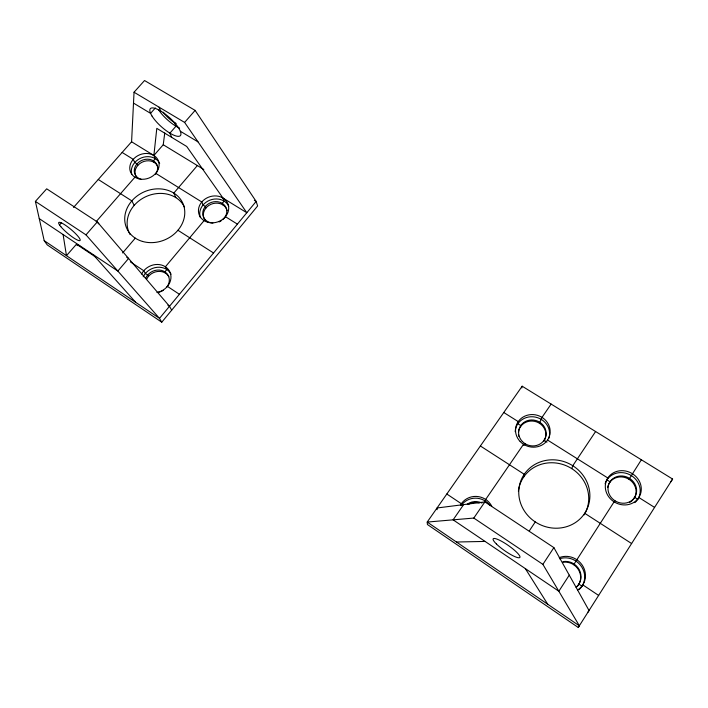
<?xml version="1.0" encoding="UTF-8"?>
<svg xmlns="http://www.w3.org/2000/svg" width="708" height="708" viewBox="0 0 708 708"><rect width="100%" height="100%" fill="white"/><g stroke="black" fill="none" stroke-linecap="round" stroke-linejoin="round"><path stroke-width="1.06" d="M73.543 207.435L131.582 141.768L134.042 92.226L144.538 80.526L195.116 110.395L256.154 201.426L257.624 205.975L161.769 322.193L47.215 244.879L44.188 240.649L35.4 201.399L46.693 188.824L97.297 221.905L169.495 306.29L171.672 310.175M154.167 162.389L153.441 160.813L155.317 158.663L153.866 155.494L163.238 144.751L164.752 133.007M521.876 387.931L522.159 386.205L672.6 479.05L578.25 627.474L427.42 524.522L427.207 522.07L522.159 386.205M520.566 426.623L520.752 425.561L517.858 423.747L518.221 421.596L503.777 412.507M524.787 444.642L524.991 443.624L523.752 445.421M523.637 477.103L524.239 474.28L480.387 445.987M539.443 423.269L542.001 417.375L551.125 404.082M571.763 468.634L572.781 465.722L595.605 431.526M609.544 482.732L609.995 481.794L606.933 479.874L607.818 477.98L547.523 440.04M573.684 564.71L614.093 501.839M629.014 479.307L641.36 459.766M578.533 584.755L578.905 584.091L582.038 586.189L582.799 584.861L598.667 595.455M634.147 498.237L634.66 497.343A14.585 13.346 28.5 0 0 622.376 476.006A14.585 13.346 28.5 0 0 609.871 495.467A14.585 13.346 28.5 0 0 634.66 497.343L637.775 499.299L638.846 497.512A18.337 16.771 28.3 0 0 623.367 470.723A18.337 16.771 28.3 0 0 607.668 495.184A18.337 16.771 28.3 0 0 638.846 497.512L654.581 507.415M569.267 575.144L558.842 591.242L453.111 519.84L463.651 504.6M614.075 502.193L614.995 500.786M578.25 627.474L579.383 625.828L542.886 564.365L553.886 547.62L484.874 501.91L437.048 507.981L437.137 509.689M670.715 481.882L672.6 479.05M529.283 530.911L535.275 521.929M587.852 612.349L589.065 610.579L553.886 547.62M579.383 625.828L427.207 522.07L473.794 518.061L484.874 501.91M484.529 502.591L485.679 499.441L523.531 444.279M204.072 220.631L165.398 266.774L166.858 269.536L164.902 271.872L165.628 273.235M122.634 252.933L135.272 238.154M197.364 165.566L173.823 193.08L175.876 197.638M134.927 177.204L96.235 221.551A15.452 12.983 -27.4 0 1 98.81 223.843M35.4 201.399L85.995 234.861L97.297 221.905M131.582 141.768L153.866 155.494L156.804 128.36L186.717 146.468L222.985 198.063L246.809 212.736L184.62 122.431L195.116 110.395M59.534 224.958L61.596 222.622M155.371 107.952L150.574 113.36L133.502 103.094M456.456 542.018L485.077 541.425M134.042 92.226L184.62 122.431M180.345 131.254L198.019 141.883M163.238 144.751L203.807 169.495M254.322 200.311L256.154 201.426L159.495 318.379L161.769 322.193M122.148 152.441L133.246 159.344L134.786 162.504L137.007 163.884L137.768 165.442M155.716 173.327L201.798 201.992L203.046 205.01L205.382 206.462L205.993 207.957M225.427 216.683L237.392 224.126M546.992 442.102L544.054 440.252L543.806 441.279A13.815 12.877 16.6 0 0 536.664 421.915A13.815 12.877 16.6 0 0 518.504 432.084M98.262 179.469L131.83 200.877L134.193 205.373M177.929 230.277L213.55 252.986M584.711 513.282A36.011 33.754 26.4 0 1 523.106 508.857A36.011 33.754 26.4 0 1 555.143 459.899A36.011 33.754 26.4 0 1 584.711 513.282L631.633 543.558M126.75 257.261L128.582 258.473L117.855 271.058L39.259 218.639M130.361 261.889L143.777 270.748L145.344 273.492L147.68 275.031L148.45 276.386M167.424 286.377L179.407 294.289M95.5 256.916L76.464 244.216L66.472 255.668L63.1 234.543M167.893 305.219L169.495 306.29M446.819 494.007L461.35 503.715L461.297 505.45A17.647 17.036 24.3 0 1 490.113 505.609M473.794 518.061L542.886 564.365M44.188 240.649L159.495 318.379L85.995 234.861M93.022 254.499L135.635 302.289M77.402 245.632L76.464 244.216A15.452 12.983 -27.4 0 0 79.712 245.773M525.336 568.612L547.726 604.243M159.096 107.191L160.698 111.032M171.681 137.37L169.911 133.131L175.965 126.201L174.504 122.59M222.825 204.842L222.259 203.338L224.126 201.107L222.985 198.063M140.954 179.274A11.965 9.983 -22.3 0 1 135.653 165.769A11.965 9.983 -22.3 0 1 152.087 160.114A11.965 9.983 -22.3 0 1 155.53 174.257M157.946 167.115A11.939 9.965 -22.3 0 1 158.309 168.823M136.547 177.212A11.939 9.965 -22.3 0 1 141.759 162.344A11.939 9.965 -22.3 0 1 157.636 166.3M141.609 274.049A15.797 13.717 -26.1 0 1 168.194 269.261A15.797 13.717 -26.1 0 1 156.928 292.466M145.954 277.669A12.567 10.93 -26.2 0 1 163.645 271.164A12.567 10.93 -26.2 0 1 166.513 287.483M163.256 290.342A12.567 10.93 -26.2 0 1 158.167 292.333M143.193 276.775A15.718 13.664 -26.2 0 1 157.203 267.297A15.718 13.664 -26.2 0 1 171.062 274.164M212.931 223.064A12.24 10.523 -20 0 1 203.594 209.311A12.24 10.523 -20 0 1 221.719 203.028A12.24 10.523 -20 0 1 222.737 219.666M221.046 220.923A12.24 10.523 -20 0 1 219.161 221.914M205.063 220.232A12.204 10.496 -20 0 1 210.975 204.285A12.204 10.496 -20 0 1 227.126 210.683M200.391 217.586A15.293 13.151 -20 0 1 209.745 200.222A15.293 13.151 -20 0 1 228.764 206.24M146.733 279.014A12.54 10.912 -26.2 0 1 157.787 271.456A12.54 10.912 -26.2 0 1 168.876 276.722M130.139 234.605A30.497 25.984 -23.5 0 1 144.627 197.258A30.497 25.984 -23.5 0 1 184.434 206.94M131.794 174.301A14.956 12.479 -22.3 0 1 141.565 157.822A14.956 12.479 -22.3 0 1 159.672 163.566M176.168 123.502A13.425 4.16 42 0 1 163.3 112.236M179.62 128.121A20.143 6.239 42 0 1 158.45 109.59M460.412 505.229A17.744 17.125 23.9 0 1 476.139 496.405A17.744 17.125 23.9 0 1 491.768 506.211M467.997 504.574A14.08 13.594 24.6 0 1 479.334 502.963M518.743 436.296A13.815 12.877 16.6 0 1 518.468 434.615M607.694 487.573A14.549 13.319 28.6 0 1 628.261 478.865A14.549 13.319 28.6 0 1 631.846 500.883M631.164 501.441A14.549 13.319 28.6 0 1 629.66 502.415M562.727 562.329A14.921 13.992 40 0 1 578.896 570.453A14.921 13.992 40 0 1 576.135 587.534M518.389 491.29A35.71 33.488 26.7 0 1 564.267 464.961A35.71 33.488 26.7 0 1 584.162 514.911M467.298 504.22A14.116 13.629 24.3 0 1 481.98 503.069M559.258 557.647A18.815 17.638 39.6 0 1 583.02 566.435A18.815 17.638 39.6 0 1 577.533 590.03M605.101 483.803A18.231 16.691 28.5 0 1 631.412 475.643A18.231 16.691 28.5 0 1 634.899 502.627M515.185 431.623A17.311 16.134 16.5 0 1 535.31 417.092A17.311 16.134 16.5 0 1 548.868 438.296M563.055 561.603A14.965 14.036 39.9 0 1 579.268 569.745A14.965 14.036 39.9 0 1 576.498 586.879M559.506 558.789A18.709 17.541 39.9 0 1 581.755 567.011A18.709 17.541 39.9 0 1 579.029 589.675M207.577 222.206A15.372 13.195 -19.9 0 0 228.613 206.524A15.372 13.195 -19.9 0 0 204.55 199.408A15.372 13.195 -19.9 0 0 207.577 222.206M138.281 178.69A15.027 12.523 -22.3 0 0 159.079 163.575A15.027 12.523 -22.3 0 0 135.98 156.857A15.027 12.523 -22.3 0 0 138.281 178.69M142.397 241.401A30.727 26.125 -23.5 0 0 184.638 209.904A30.727 26.125 -23.5 0 0 137.202 195.912A30.727 26.125 -23.5 0 0 142.397 241.401M60.853 226.684A13.948 2.558 40.1 0 0 79.385 240.676A13.948 2.558 40.1 0 0 67.986 227.064A13.948 2.558 40.1 0 0 60.853 226.684M152.078 116.147A20.187 6.107 41.9 0 0 179.053 136.29A20.187 6.107 41.9 0 0 165.026 113.944A20.187 6.107 41.9 0 0 152.078 116.147M496.423 544.001A16.257 3.186 34.9 0 0 519.291 557.745A16.257 3.186 34.9 0 0 503.919 542.62A16.257 3.186 34.9 0 0 496.423 544.001M520.185 441.544A17.408 16.213 16.3 0 0 549.408 436.216A17.408 16.213 16.3 0 0 528.92 414.853A17.408 16.213 16.3 0 0 520.185 441.544M522.3 441.429A13.85 12.912 16.5 0 0 545.558 437.208A13.85 12.912 16.5 0 0 529.283 420.18A13.85 12.912 16.5 0 0 522.3 441.429"/></g></svg>
